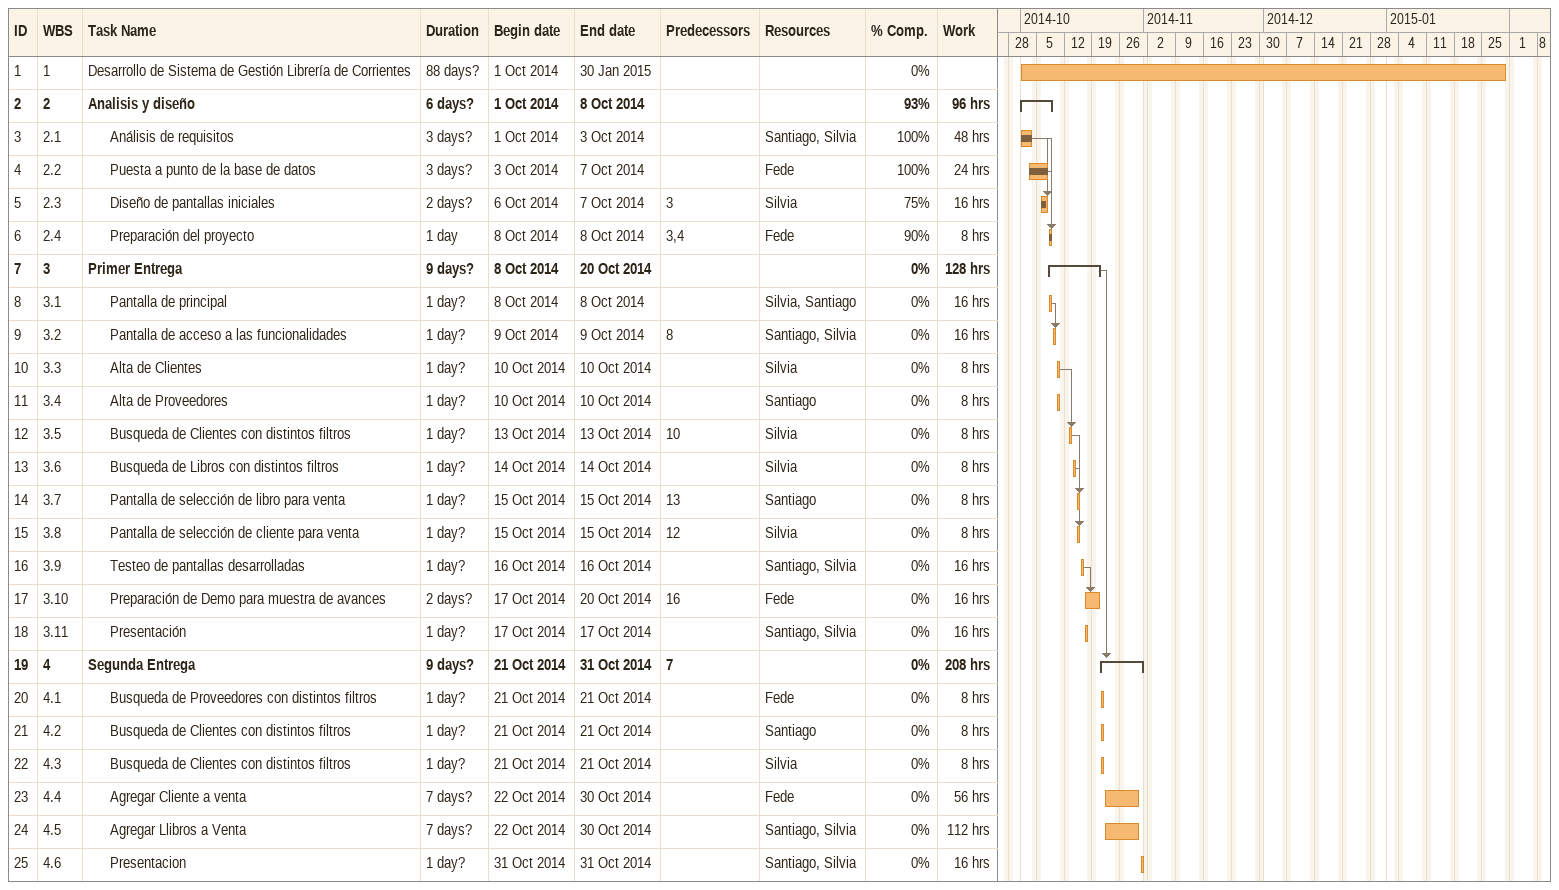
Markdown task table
| ID | WBS | Task | Duration | Start | Finish | Predecessors | Resources | % complete | Work (h) |
|---|---|---|---|---|---|---|---|---|---|
| 1 | 1 | Desarrollo de Sistema de Gestión Librería de Corrientes | 88d? | 2014-10-01 | 2015-01-30 |  |  | 0 |  |
| 2 | 2 | **Analisis y diseño** | 6d? | 2014-10-01 | 2014-10-08 |  |  | 93 | 96 |
| 3 | 2.1 | Análisis de requisitos | 3d? | 2014-10-01 | 2014-10-03 |  | Santiago, Silvia | 100 | 48 |
| 4 | 2.2 | Puesta a punto de la base de datos | 3d? | 2014-10-03 | 2014-10-07 |  | Fede | 100 | 24 |
| 5 | 2.3 | Diseño de pantallas iniciales | 2d? | 2014-10-06 | 2014-10-07 | 3 | Silvia | 75 | 16 |
| 6 | 2.4 | Preparación del proyecto | 1d | 2014-10-08 | 2014-10-08 | 3, 4 | Fede | 90 | 8 |
| 7 | 3 | **Primer Entrega** | 9d? | 2014-10-08 | 2014-10-20 |  |  | 0 | 128 |
| 8 | 3.1 | Pantalla de principal | 1d? | 2014-10-08 | 2014-10-08 |  | Silvia, Santiago | 0 | 16 |
| 9 | 3.2 | Pantalla de acceso a las funcionalidades | 1d? | 2014-10-09 | 2014-10-09 | 8 | Santiago, Silvia | 0 | 16 |
| 10 | 3.3 | Alta de Clientes | 1d? | 2014-10-10 | 2014-10-10 |  | Silvia | 0 | 8 |
| 11 | 3.4 | Alta de Proveedores | 1d? | 2014-10-10 | 2014-10-10 |  | Santiago | 0 | 8 |
| 12 | 3.5 | Busqueda de Clientes con distintos filtros | 1d? | 2014-10-13 | 2014-10-13 | 10 | Silvia | 0 | 8 |
| 13 | 3.6 | Busqueda de Libros con distintos filtros | 1d? | 2014-10-14 | 2014-10-14 |  | Silvia | 0 | 8 |
| 14 | 3.7 | Pantalla de selección de libro para venta | 1d? | 2014-10-15 | 2014-10-15 | 13 | Santiago | 0 | 8 |
| 15 | 3.8 | Pantalla de selección de cliente para venta | 1d? | 2014-10-15 | 2014-10-15 | 12 | Silvia | 0 | 8 |
| 16 | 3.9 | Testeo de pantallas desarrolladas | 1d? | 2014-10-16 | 2014-10-16 |  | Santiago, Silvia | 0 | 16 |
| 17 | 3.10 | Preparación de Demo para muestra de avances | 2d? | 2014-10-17 | 2014-10-20 | 16 | Fede | 0 | 16 |
| 18 | 3.11 | Presentación | 1d? | 2014-10-17 | 2014-10-17 |  | Santiago, Silvia | 0 | 16 |
| 19 | 4 | **Segunda Entrega** | 9d? | 2014-10-21 | 2014-10-31 | 7 |  | 0 | 208 |
| 20 | 4.1 | Busqueda de Proveedores con distintos filtros | 1d? | 2014-10-21 | 2014-10-21 |  | Fede | 0 | 8 |
| 21 | 4.2 | Busqueda de Clientes con distintos filtros | 1d? | 2014-10-21 | 2014-10-21 |  | Santiago | 0 | 8 |
| 22 | 4.3 | Busqueda de Clientes con distintos filtros | 1d? | 2014-10-21 | 2014-10-21 |  | Silvia | 0 | 8 |
| 23 | 4.4 | Agregar Cliente a venta | 7d? | 2014-10-22 | 2014-10-30 |  | Fede | 0 | 56 |
| 24 | 4.5 | Agregar Llibros a Venta | 7d? | 2014-10-22 | 2014-10-30 |  | Santiago, Silvia | 0 | 112 |
| 25 | 4.6 | Presentacion | 1d? | 2014-10-31 | 2014-10-31 |  | Santiago, Silvia | 0 | 16 |
